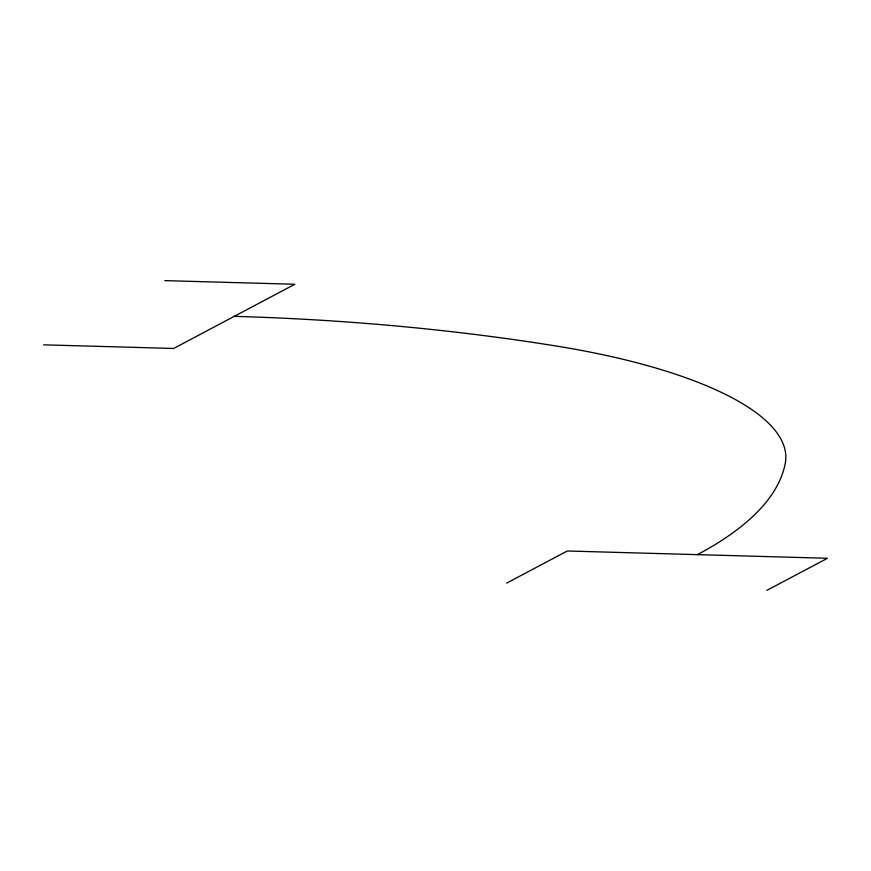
<?xml version="1.0" encoding="UTF-8"?>
<svg xmlns="http://www.w3.org/2000/svg" width="871" height="871" viewBox="0 0 871 871"><rect width="100%" height="100%" fill="white"/><g stroke="black" fill="none" stroke-linecap="round" stroke-linejoin="round"><path stroke-width="1.31" d="M506.682 583.102L567.293 550.995L827.45 558.278L766.839 590.375M164.771 280.625L294.844 284.262L173.634 348.465L43.55 344.829M234.245 316.358A776.213 232.121 2.5 0 1 556.373 346.048A368.085 110.073 2.5 0 1 785.185 463.764A776.213 232.121 2.5 0 1 697.366 554.642"/></g></svg>
